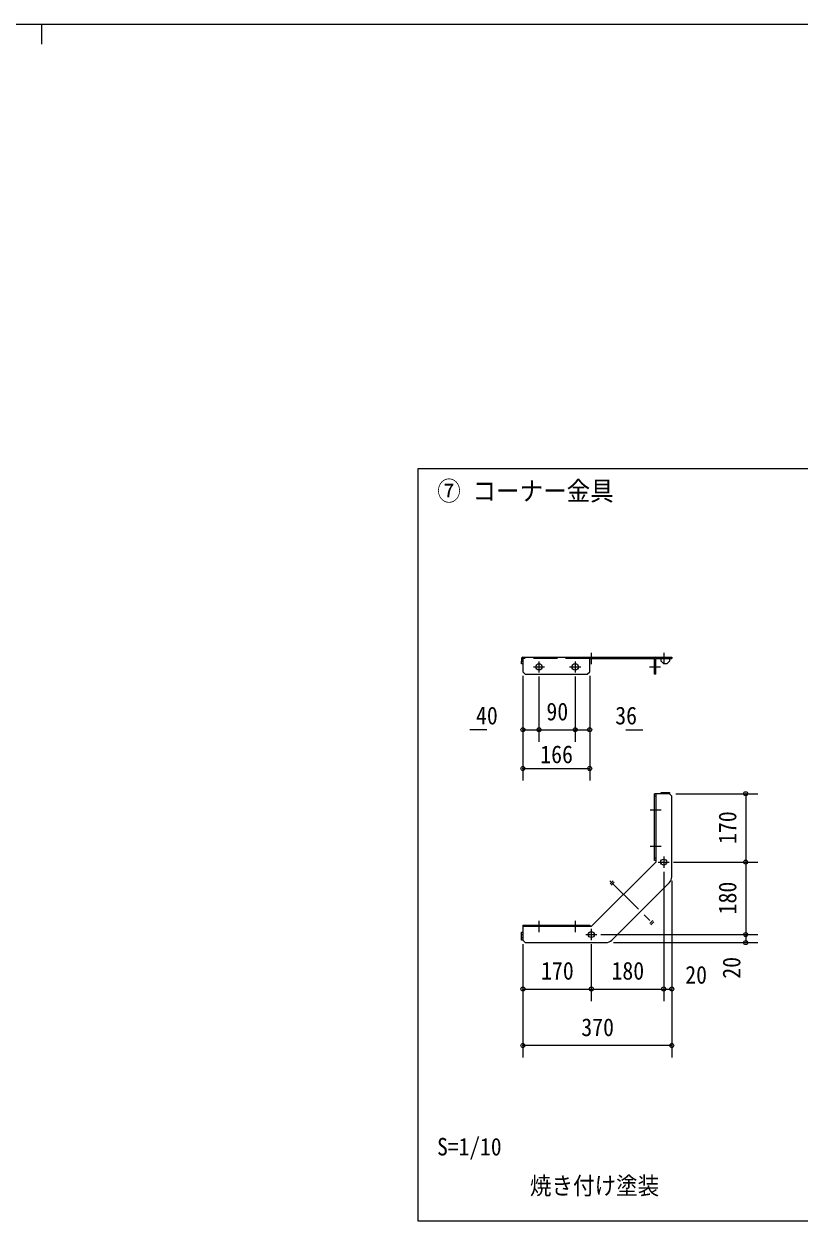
# Model space of a CAD drawing. Units: millimetres at full size, sheet at 1:20, with parts at other scales. Extents: x -4100 to 3700, y -3386 to 2063.
# Drawn here: x -243 to 1685, y -924 to 2063 of the extents above; entities that cross this region are included whole.
import ezdxf
from ezdxf.enums import TextEntityAlignment as Align

# ---------------------------------------------------------------- set-up
doc = ezdxf.new("R2010")
doc.units = ezdxf.units.MM
doc.header["$LTSCALE"] = 20
doc.header["$PDMODE"] = 32
doc.header["$PDSIZE"] = 10
doc.linetypes.add('CHAIN1', pattern=[8, 5, -1, 1, -1])
doc.linetypes.add('DASHED3', pattern=[4, 3, -1])
for name, color, linetype, lineweight in [('0-0', 7, 'Continuous', 9), ('0-1', 7, 'Continuous', 9), ('0-2', 7, 'Continuous', 9), ('0-5', 7, 'Continuous', 9), ('0-B', 5, 'DASHED3', 9), ('0-F', 7, 'Continuous', 9), ('1-2', 6, 'Continuous', 9)]:
    doc.layers.add(name, color=color, linetype=linetype, lineweight=lineweight)
doc.styles.add('ＭＳ ゴシック', font='')
doc.styles.get('ＭＳ ゴシック').set_extended_font_data('MS Gothic')

msp = doc.modelspace()

# ---------------------------------------------------------------- linework, layer by layer
at = {"layer": '0-0', "color": 134}
msp.add_line((-199.66, 2013.48), (-199.66, 2063.48), dxfattribs=at)
at = {"layer": '0-0'}
for p in [(996.27, 309.53), (1036.27, 309.53), (1126.27, 309.53), (1162.27, 309.53), (996.27, 213.21), (1162.27, 213.21), (1549.97, 150.57), (1549.97, -19.43), (1549.97, -199.43), (1549.98, -219.43), (996.27, -334.77), (1166.27, -334.77), (1346.27, -334.77), (1366.27, -334.77), (996.27, -475.14), (1366.27, -475.14)]:
    msp.add_point(p, dxfattribs=at)
at = {"layer": '0-1', "color": 2, "linetype": 'CHAIN1'}
for p, q in [((1036.27, 479.51), (1036.27, 451.76)), ((1126.27, 479.51), (1126.27, 451.76)), ((1166.27, 500.31), (1166.27, 472.56)), ((1346.27, 500.31), (1346.27, 472.56)), ((1022.39, 465.64), (1050.15, 465.64)), ((1112.39, 465.64), (1140.15, 465.64)), ((1310.79, 465.64), (1338.55, 465.64)), ((1312.39, 110.57), (1340.15, 110.57)), ((1312.39, 20.57), (1340.15, 20.57)), ((1332.39, -19.43), (1360.15, -19.43)), ((1346.27, -5.55), (1346.27, -33.3)), ((1212.58, -65.74), (1322.39, -175.55)), ((1220.5, -66.3), (1213.14, -73.66)), ((1223.33, -69.13), (1215.97, -76.49)), ((1036.27, -165.55), (1036.27, -193.3)), ((1126.27, -165.55), (1126.27, -193.3)), ((1319, -164.8), (1311.64, -172.15)), ((1321.83, -167.62), (1314.47, -174.98)), ((1152.39, -199.43), (1180.15, -199.43)), ((1166.27, -185.55), (1166.27, -213.3))]:
    msp.add_line(p, q, dxfattribs=at)
at = {"layer": '0-1', "color": 5}
msp.add_lwpolyline([(3700.24, 2063.48), (3700.24, -3386.39), (-4099.57, -3386.39), (-4099.57, 2063.48)], close=True, dxfattribs=at)
at = {"layer": '0-2', "color": 1}
for p, q in [((736.24, 958.48), (3700.24, 958.48)), ((736.24, -911.52), (736.24, 958.48)), ((3700.24, -911.52), (736.24, -911.52))]:
    msp.add_line(p, q, dxfattribs=at)
at = {"layer": '0-2', "color": 5, "linetype": 'DASHED3'}
for p, q in [((1162.27, 486.44), (996.27, 486.44)), ((1340.27, 486.44), (1360.27, 486.44))]:
    msp.add_line(p, q, dxfattribs=at)
at = {"layer": '0-2', "color": 2, "linetype": 'CHAIN1'}
for p, q in [((1036.27, 479.51), (1036.27, 451.76)), ((1126.27, 479.51), (1126.27, 451.76)), ((1166.27, 500.31), (1166.27, 472.56)), ((1346.27, 500.31), (1346.27, 472.56)), ((1022.39, 465.64), (1050.15, 465.64)), ((1112.39, 465.64), (1140.15, 465.64)), ((1310.79, 465.64), (1338.55, 465.64)), ((1312.39, 110.57), (1340.15, 110.57)), ((1312.39, 20.57), (1340.15, 20.57)), ((1332.39, -19.43), (1360.15, -19.43)), ((1346.27, -5.55), (1346.27, -33.3)), ((1212.58, -65.74), (1322.39, -175.55)), ((1220.5, -66.3), (1213.14, -73.66)), ((1223.33, -69.13), (1215.97, -76.49)), ((1036.27, -165.55), (1036.27, -193.3)), ((1126.27, -165.55), (1126.27, -193.3)), ((1319, -164.8), (1311.64, -172.15)), ((1321.83, -167.62), (1314.47, -174.98)), ((1152.39, -199.43), (1180.15, -199.43)), ((1166.27, -185.55), (1166.27, -213.3))]:
    msp.add_line(p, q, dxfattribs=at)
at = {"layer": '0-2', "color": 6}
for p, q in [((996.27, 443.64), (996.27, 183.21)), ((996.27, 443.64), (996.27, 279.53)), ((996.27, 443.64), (996.27, 183.21)), ((996.27, 443.64), (996.27, 279.53)), ((1036.27, 441.76), (1036.27, 279.53)), ((1036.27, 441.76), (1036.27, 279.53)), ((1036.27, 441.76), (1036.27, 279.53)), ((1036.27, 441.76), (1036.27, 279.53)), ((1126.27, 441.76), (1126.27, 279.53)), ((1126.27, 441.76), (1126.27, 279.53)), ((1126.27, 441.76), (1126.27, 279.53)), ((1126.27, 441.76), (1126.27, 279.53)), ((1162.27, 443.64), (1162.27, 183.21)), ((1162.27, 443.64), (1162.27, 279.53)), ((1162.27, 443.64), (1162.27, 183.21)), ((1162.27, 443.64), (1162.27, 279.53)), ((906.27, 309.53), (864.34, 309.53)), ((906.27, 309.53), (864.34, 309.53)), ((996.27, 309.53), (1036.27, 309.53)), ((1036.27, 309.53), (1126.27, 309.53)), ((1126.27, 309.53), (1162.27, 309.53)), ((1252.27, 309.53), (1293.94, 309.53)), ((1252.27, 309.53), (1293.94, 309.53)), ((996.27, 213.21), (1162.27, 213.21)), ((1376.27, 150.57), (1579.97, 150.57)), ((1376.27, 150.57), (1579.97, 150.57)), ((1549.97, 150.57), (1549.97, -19.43)), ((1370.15, -19.43), (1579.97, -19.43)), ((1370.15, -19.43), (1579.97, -19.43)), ((1370.15, -19.43), (1579.97, -19.43)), ((1370.15, -19.43), (1579.97, -19.43)), ((1549.97, -19.43), (1549.97, -199.43)), ((1346.27, -43.3), (1346.27, -364.77)), ((1346.27, -43.3), (1346.27, -364.77)), ((1346.27, -43.3), (1346.27, -364.77)), ((1346.27, -43.3), (1346.27, -364.77)), ((1366.27, -66), (1366.27, -364.77)), ((1366.27, -66), (1366.27, -364.77)), ((1366.27, -76), (1366.27, -505.14)), ((1366.27, -76), (1366.27, -505.14)), ((1190.15, -199.43), (1579.97, -199.43)), ((1190.15, -199.43), (1579.98, -199.43)), ((1190.15, -199.43), (1579.97, -199.43)), ((1190.15, -199.43), (1579.98, -199.43)), ((1549.98, -199.43), (1549.98, -219.43)), ((996.27, -223.43), (996.27, -505.14)), ((996.27, -223.43), (996.27, -505.14)), ((996.27, -229.43), (996.27, -364.77)), ((996.27, -229.43), (996.27, -364.77)), ((1166.27, -223.3), (1166.27, -364.77)), ((1166.27, -223.3), (1166.27, -364.77)), ((1166.27, -223.3), (1166.27, -364.77)), ((1166.27, -223.3), (1166.27, -364.77)), ((1221.12, -219.43), (1579.98, -219.43)), ((1221.12, -219.43), (1579.98, -219.43)), ((996.27, -334.77), (1166.27, -334.77)), ((1166.27, -334.77), (1346.27, -334.77)), ((1346.27, -334.77), (1366.27, -334.77)), ((1366.27, -475.14), (996.27, -475.14))]:
    msp.add_line(p, q, dxfattribs=at)
at = {"layer": '0-2'}
for p in [(996.27, 309.53), (1036.27, 309.53), (1126.27, 309.53), (1162.27, 309.53), (996.27, 213.21), (1162.27, 213.21), (1549.97, 150.57), (1549.97, -19.43), (1549.97, -199.43), (1549.98, -219.43), (996.27, -334.77), (1166.27, -334.77), (1346.27, -334.77), (1366.27, -334.77), (996.27, -475.14), (1366.27, -475.14)]:
    msp.add_point(p, dxfattribs=at)
at = {"layer": '0-5', "color": 1}
for p, q in [((736.24, 958.48), (3700.24, 958.48)), ((736.24, -911.52), (736.24, 958.48)), ((3700.24, -911.52), (736.24, -911.52))]:
    msp.add_line(p, q, dxfattribs=at)
at = {"layer": '0-B'}
for p, q in [((1162.27, 486.44), (996.27, 486.44)), ((1340.27, 486.44), (1360.27, 486.44))]:
    msp.add_line(p, q, dxfattribs=at)
at = {"layer": '0-F'}
for p, q in [((993.07, 486.44), (993.07, 479.64)), ((993.07, 479.64), (996.27, 479.64)), ((996.27, 489.64), (1366.27, 489.64)), ((996.27, 489.64), (996.27, 453.64)), ((1162.27, 453.64), (1162.27, 489.64)), ((1162.27, 486.44), (1323.07, 486.44)), ((1166.27, 486.44), (1166.27, 489.64)), ((1326.27, 486.44), (1340.27, 486.44)), ((1326.27, 447.64), (1326.27, 486.44)), ((1340.27, 479.64), (1340.27, 489.64)), ((1340.27, 479.64), (1346.27, 473.64)), ((1354.27, 473.64), (1360.27, 479.64)), ((1360.27, 489.64), (1360.27, 479.64)), ((1360.27, 486.44), (1366.27, 486.44)), ((1360.41, 489.64), (1366.27, 489.64)), ((1366.27, 489.64), (1366.27, 486.44)), ((996.27, 453.64), (1002.27, 447.64)), ((1156.27, 447.64), (1162.27, 453.64)), ((1323.07, 453.64), (1326.27, 453.64)), ((1354.27, 473.64), (1346.27, 473.64)), ((1002.27, 447.64), (1156.27, 447.64)), ((1360.27, 150.57), (1323.07, 150.57)), ((1323.07, -15.43), (1323.07, 150.57)), ((1326.27, 150.57), (1326.27, -19.43)), ((1340.27, 150.57), (1340.27, 153.77)), ((1346.27, 150.57), (1346.27, 153.77)), ((1354.27, 153.77), (1354.27, 150.57)), ((1360.27, 150.57), (1366.27, 144.57)), ((1326.27, 144.57), (1323.07, 144.57)), ((1366.27, -56), (1366.27, 144.57)), ((1326.27, -19.43), (1166.27, -179.43)), ((1326.27, -9.43), (1323.07, -9.43)), ((1326.27, -15.43), (1323.07, -15.43)), ((1216.98, -213.57), (1360.41, -70.14)), ((996.27, -176.23), (996.27, -213.43)), ((1002.27, -176.23), (1002.27, -179.43)), ((1156.27, -176.23), (1156.27, -179.43)), ((993.07, -213.43), (993.07, -193.43)), ((993.07, -193.43), (996.27, -193.43)), ((993.07, -199.43), (996.27, -199.43)), ((996.27, -207.43), (993.07, -207.43)), ((1166.27, -179.43), (996.27, -179.43)), ((996.27, -213.43), (993.07, -213.43)), ((996.27, -213.43), (1002.27, -219.43)), ((1002.27, -219.43), (1202.84, -219.43))]:
    msp.add_line(p, q, dxfattribs=at)
for points in [[(996.27, 473.64), (993.07, 473.64), (993.07, 479.64)], [(1326.27, 447.64), (1323.07, 447.64), (1323.07, 486.44)], [(1340.27, 153.77), (1360.27, 153.77), (1360.27, 150.57)], [(996.27, -176.23), (1162.27, -176.23), (1162.27, -179.43)]]:
    msp.add_lwpolyline(points, dxfattribs=at)
for centre, radius in [((1036.27, 465.64), 8), ((1126.27, 465.64), 8), ((1346.27, -19.43), 7.5), ((1166.27, -199.43), 7.5)]:
    msp.add_circle(centre, radius, dxfattribs=at)
for centre, radius, start, end in [((996.27, 486.44), 3.2, 90, 180), ((1326.27, 486.44), 3.2, 90, 180), ((1346.27, -56), 20, 315, 0), ((1202.84, -199.43), 20, 270, 315)]:
    msp.add_arc(centre, radius, start, end, dxfattribs=at)
at = {"layer": '1-2'}
for p, q in [((996.27, 309.53), (1036.27, 309.53)), ((1036.27, 309.53), (1126.27, 309.53)), ((1126.27, 309.53), (1162.27, 309.53)), ((996.27, 213.21), (1162.27, 213.21)), ((1549.97, 150.57), (1549.97, -19.43)), ((1549.97, -19.43), (1549.97, -199.43)), ((1549.98, -199.43), (1549.98, -219.43)), ((996.27, -334.77), (1166.27, -334.77)), ((1166.27, -334.77), (1346.27, -334.77)), ((1346.27, -334.77), (1366.27, -334.77)), ((1366.27, -475.14), (996.27, -475.14))]:
    msp.add_line(p, q, dxfattribs=at)

# ---------------------------------------------------------------- texts
at = {"layer": '0-2', "style": 'ＭＳ ゴシック', "width": 0.9}
for s, height, p in [('⑦ コーナー金具', 47.65, (783.37, 864.86)), ('40', 44.21, (879.72, 309.53)), ('40', 44.21, (879.72, 309.53)), ('90', 44.21, (1054.72, 319.53)), ('90', 44.21, (1054.72, 319.53)), ('36', 44.21, (1225.72, 309.53)), ('36', 44.21, (1225.72, 309.53)), ('166', 44.21, (1039.41, 213.21)), ('166', 44.21, (1039.41, 213.21)), ('170', 44.21, (1041.41, -324.77)), ('170', 44.21, (1041.41, -324.77)), ('180', 44.21, (1216.41, -324.77)), ('180', 44.21, (1216.41, -324.77)), ('20', 44.21, (1399.7, -334.77)), ('20', 44.21, (1399.7, -334.77)), ('370', 44.21, (1141.41, -465.14)), ('370', 44.21, (1141.41, -465.14)), ('S=1/10', 43.62, (783.08, -761.54)), ('焼き付け塗装', 43.62, (1013.73, -858.58))]:
    msp.add_text(s, height=height, dxfattribs=at).set_placement(p, align=Align.BOTTOM_LEFT)
for s, p in [('170', (1539.97, 25.72)), ('170', (1539.97, 25.72)), ('180', (1539.97, -149.28)), ('180', (1539.97, -149.28)), ('20', (1549.98, -309.17)), ('20', (1549.98, -309.17))]:
    msp.add_text(s, height=44.21, rotation=90, dxfattribs=at).set_placement(p, align=Align.BOTTOM_LEFT)
at = {"layer": '0-5', "style": 'ＭＳ ゴシック', "width": 0.9}
for s, height, p in [('⑦ コーナー金具', 47.65, (783.37, 864.86)), ('S=1/10', 43.62, (783.08, -761.54)), ('焼き付け塗装', 43.62, (1013.73, -858.58))]:
    msp.add_text(s, height=height, dxfattribs=at).set_placement(p, align=Align.BOTTOM_LEFT)

doc.saveas('drawing.dxf')
